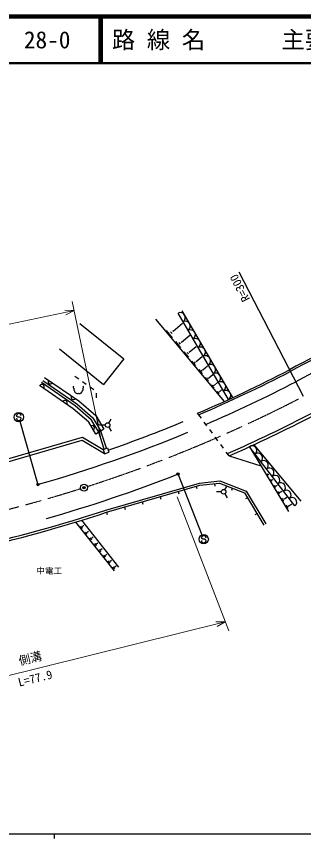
# Model space of a CAD drawing. Units: millimetres, scale not verified. Extents: x 40000 to 680000, y 20000 to 380000.
# Drawn here: x 159917 to 221466, y 204000 to 380000 of the extents above; entities that cross this region are included whole.
import ezdxf
from ezdxf.enums import TextEntityAlignment as Align

# ---------------------------------------------------------------- set-up
doc = ezdxf.new("R2010")
doc.units = ezdxf.units.MM
doc.header["$LTSCALE"] = 1000
doc.header["$PDMODE"] = 32
doc.header["$PDSIZE"] = 500
doc.linetypes.add('CHAIN', pattern=[18.5, 12, -1.5, 3.5, -1.5])
for name, color, linetype, lineweight in [('M-BGD', 7, 'Continuous', 25), ('M-BMK', 2, 'CHAIN', 13), ('M-BMK-SRVR', 3, 'Continuous', 25), ('M-STR-HTXT', 7, 'Continuous', 13), ('M-STR-STRC', 7, 'Continuous', 25), ('M-TTL', 2, 'Continuous', 140), ('M-TTL-BAND', 7, 'Continuous', 25), ('M-TTL-LINE', 7, 'Continuous', 50)]:
    doc.layers.add(name, color=color, linetype=linetype, lineweight=lineweight)
doc.layers.add('M-TTL-TXT', color=7, linetype='Continuous')
doc.styles.add('@ＭＳ ゴシック', font='')
doc.styles.add('ＭＳ ゴシック', font='')
doc.styles.get('@ＭＳ ゴシック').set_extended_font_data('@MS Gothic')
doc.styles.get('ＭＳ ゴシック').set_extended_font_data('MS Gothic')

msp = doc.modelspace()

# ---------------------------------------------------------------- linework, layer by layer
at = {"layer": 'M-BGD'}
for p, q in [((221466, 298656), (207652, 325286)), ((206308, 298413), (195422, 317006)), ((189759, 315176), (204428, 297553)), ((205395, 297993), (194559, 316501)), ((173497, 314274), (182967, 306678)), ((193501, 312631), (195544, 314331)), ((193372, 311226), (192096, 312759)), ((193277, 312120), (192958, 312503)), ((193541, 312583), (193461, 312679)), ((195298, 310288), (197055, 311750)), ((195185, 309049), (194059, 310401)), ((195101, 309837), (194819, 310175)), ((195333, 310246), (195263, 310330)), ((169117, 308813), (178588, 301218)), ((196853, 307044), (195865, 308231)), ((196779, 307736), (196532, 308033)), ((196983, 308094), (196921, 308168)), ((196952, 308131), (198446, 309375)), ((182967, 306678), (178588, 301218)), ((198475, 306146), (199726, 307188)), ((198388, 305200), (197528, 306233)), ((198324, 305802), (198109, 306060)), ((198502, 306114), (198448, 306179)), ((199876, 304319), (200905, 305175)), ((173260, 302345), (172439, 302916)), ((199802, 303502), (199059, 304394)), ((199746, 304022), (199560, 304245)), ((199900, 304291), (199853, 304347)), ((201166, 302637), (201989, 303322)), ((164836, 301062), (172072, 296087)), ((165261, 301680), (172531, 296682)), ((165544, 302092), (172836, 297079)), ((165969, 302710), (173295, 297674)), ((174901, 301203), (174081, 301774)), ((201102, 301939), (200468, 302701)), ((201055, 302383), (200896, 302574)), ((201186, 302614), (201146, 302661)), ((202300, 300500), (201764, 301143)), ((202260, 300875), (202126, 301036)), ((202370, 301069), (202337, 301110)), ((202354, 301089), (202988, 301617)), ((176543, 300060), (175722, 300631)), ((177062, 298331), (177062, 299331)), ((203402, 299176), (202958, 299709)), ((203369, 299487), (203258, 299620)), ((203460, 299648), (203433, 299681)), ((203447, 299665), (203907, 300048)), ((173295, 297674), (176911, 294561)), ((172072, 296087), (175359, 293259)), ((172531, 296682), (175941, 293747)), ((172836, 297079), (176329, 294072)), ((176329, 294072), (178008, 291243)), ((176911, 294561), (178653, 291626)), ((199559, 293978), (198761, 295058)), ((176933, 290605), (175359, 293259)), ((177578, 290988), (175941, 293747)), ((178955, 292519), (177955, 292519)), ((179705, 292952), (180205, 293818)), ((200747, 292370), (200153, 293174)), ((178653, 291626), (176933, 290605)), ((178721, 287395), (177572, 290985)), ((179194, 287558), (178014, 291247)), ((179705, 292086), (180205, 291220)), ((201935, 290761), (201341, 291565)), ((127687, 276503), (174057, 289937)), ((127811, 275914), (173975, 289289)), ((173975, 289289), (178784, 286439)), ((174057, 289937), (178485, 287314)), ((203123, 289152), (202529, 289956)), ((178485, 287314), (179430, 287640)), ((178485, 287314), (178809, 286368)), ((179430, 287640), (179754, 286694)), ((204311, 287543), (203717, 288347)), ((219625, 275198), (209852, 287881)), ((209852, 287881), (218259, 274047)), ((210785, 288308), (220877, 276259)), ((178809, 286368), (179754, 286694)), ((205499, 285934), (204905, 286739)), ((205499, 285934), (212328, 283806)), ((213895, 281709), (213683, 282058)), ((213903, 281893), (213850, 281980)), ((213970, 281979), (213957, 282001)), ((213964, 281990), (214041, 282037)), ((179065, 274322), (199138, 280112)), ((199138, 280112), (203483, 280581)), ((199234, 279620), (203416, 280071)), ((202378, 279959), (202432, 279462)), ((203416, 280071), (208806, 277980)), ((203483, 280581), (209146, 278384)), ((214662, 280446), (214408, 280866)), ((214672, 280667), (214608, 280772)), ((214753, 280770), (214737, 280797)), ((214745, 280784), (214923, 280892)), ((179213, 273844), (199234, 279620)), ((194586, 278279), (194724, 277798)), ((198429, 279388), (198568, 278907)), ((203835, 278232), (202835, 278232)), ((204585, 278665), (205085, 279531)), ((206172, 279002), (205991, 278536)), ((209146, 278384), (213375, 271351)), ((215473, 279112), (215173, 279605)), ((215484, 279372), (215409, 279495)), ((215580, 279493), (215561, 279524)), ((215570, 279509), (215856, 279682)), ((216331, 277701), (215983, 278273)), ((216343, 278003), (216256, 278146)), ((216454, 278143), (216432, 278179)), ((216443, 278161), (216841, 278403)), ((190743, 277170), (190881, 276690)), ((204585, 277799), (205085, 276933)), ((208806, 277980), (212946, 271094)), ((209411, 276973), (208983, 276716)), ((217237, 276211), (216839, 276865)), ((217251, 276555), (217152, 276719)), ((217377, 276716), (217353, 276757)), ((217365, 276737), (217883, 277052)), ((183056, 274953), (183195, 274473)), ((186899, 276062), (187038, 275581)), ((218194, 274635), (217743, 275377)), ((218211, 275026), (218098, 275211)), ((218354, 275208), (218326, 275254)), ((218340, 275231), (218984, 275623)), ((179213, 273844), (179351, 273364)), ((211472, 273545), (211044, 273287)), ((180947, 261327), (172640, 271761)), ((173860, 272136), (181792, 262110)), ((174084, 270825), (174387, 271067)), ((173667, 270873), (174036, 270409)), ((173922, 270791), (174014, 270675)), ((174072, 270840), (174095, 270811)), ((174659, 269627), (175026, 269166)), ((174912, 269546), (175004, 269431)), ((175062, 269595), (175085, 269566)), ((175073, 269580), (175374, 269819)), ((175649, 268384), (176015, 267924)), ((175901, 268303), (175992, 268188)), ((176050, 268351), (176073, 268323)), ((176062, 268337), (176359, 268574)), ((176637, 267142), (177002, 266685)), ((176888, 267062), (176979, 266947)), ((177037, 267110), (177060, 267081)), ((177048, 267096), (177343, 267330)), ((177624, 265903), (177987, 265447)), ((177874, 265822), (177965, 265709)), ((178022, 265870), (178045, 265842)), ((178034, 265856), (178325, 266089)), ((178610, 264665), (178971, 264211)), ((178859, 264585), (178949, 264472)), ((179006, 264633), (179029, 264604)), ((179017, 264619), (179306, 264849)), ((179594, 263429), (179954, 262977)), ((179842, 263349), (179932, 263236)), ((179988, 263397), (180011, 263369)), ((180000, 263383), (180286, 263611)), ((180980, 262149), (181264, 262375)), ((180576, 262195), (180935, 261745)), ((180823, 262116), (180913, 262003)), ((180969, 262163), (180992, 262135))]:
    msp.add_line(p, q, dxfattribs=at)
for centre in [(179455, 292519), (204335, 278232)]:
    msp.add_circle(centre, 500, dxfattribs=at)
for centre, radius, start, end in [((195039, 315539), 1075, 304.20702, 116.48872), ((345811, 70317), 266450, 113.16155, 118.55695), ((196122, 313688), 1075, 304.20702, 116.48872), ((345811, 70317), 266050, 113.14216, 118.55781), ((197206, 311838), 1075, 304.20702, 116.48872), ((345811, 70317), 263550, 113.01966, 118.56326), ((198289, 309987), 1075, 304.20702, 116.48872), ((199373, 308136), 1075, 304.20702, 116.48872), ((200457, 306285), 1075, 304.20702, 116.48872), ((201540, 304434), 1075, 304.20702, 116.48872), ((83330, 564961), 293550, 293.15522, 297.40375), ((83330, 564961), 293950, 293.17364, 297.40453), ((202624, 302584), 1075, 304.20702, 116.48872), ((165345, 300712), 500, 325.49148, 145.49148), ((167205, 301860), 500, 145.49148, 325.49148), ((83330, 564961), 296450, 293.28758, 297.40942), ((203707, 300733), 1075, 304.20702, 116.48872), ((172390, 300629), 300, 131.69646, 250.31174), ((172502, 300136), 300, 135.42173, 248.97879), ((172676, 299750), 300, 159.44719, 269.02338), ((172957, 299541), 300, 197.56364, 321.14954), ((173415, 299551), 300, 221.4806, 335.92433), ((173714, 299728), 300, 265.11616, 25.19228), ((173911, 300146), 300, 284.47614, 41.84201), ((174005, 300617), 300, 295.5816, 51.83622), ((204791, 298882), 1075, 304.20702, 116.48872), ((170289, 297313), 500, 325.49148, 145.49148), ((172150, 298461), 500, 145.49148, 325.49148), ((83330, 564961), 304000, 293.62003, 297.42394), ((83330, 564961), 304600, 293.64572, 297.42508), ((176168, 291895), 500, 300.68517, 120.68517), ((177793, 293075), 500, 120.68517, 300.68517), ((83330, 564961), 294000, 289.11232, 292.4673), ((83330, 564961), 296500, 285.92398, 292.4673), ((210462, 287088), 1001, 307.65822, 127.57703), ((211684, 285502), 1001, 307.65822, 127.57703), ((212905, 283917), 1001, 307.65822, 127.57703), ((83330, 564961), 304000, 285.84642, 291.43487), ((214127, 282332), 1001, 307.65822, 127.57703), ((215349, 280746), 1001, 307.65822, 127.57703), ((216570, 279161), 1001, 307.65822, 127.57703), ((217792, 277576), 1001, 307.65822, 127.57703), ((219014, 275990), 1001, 307.65822, 127.57703), ((83330, 564961), 306000, 282.56985, 288.23161), ((83330, 564961), 306500, 282.56773, 288.22986)]:
    msp.add_arc(centre, radius, start, end, dxfattribs=at)
at = {"layer": 'M-BMK'}
for start, end in [(287.81924, 297.41629), (282.59582, 287.53276)]:
    msp.add_arc((83330, 564961), 300000, start, end, dxfattribs=at)
at = {"layer": 'M-BMK-SRVR'}
msp.add_circle((174420, 279124), 750, dxfattribs=at)
msp.add_point((174420, 279124), dxfattribs=at)
at = {"layer": 'M-STR-HTXT'}
for p, q in [((178210, 288633), (171891, 318982)), ((70090, 295745), (172299, 317024)), ((172299, 317024), (170302, 317137)), ((170513, 316123), (172299, 317024)), ((194347, 277173), (205410, 248496)), ((122253, 229973), (204690, 250362)), ((204690, 250362), (202690, 250401)), ((202939, 249396), (204690, 250362))]:
    msp.add_line(p, q, dxfattribs=at)
at = {"layer": 'M-STR-STRC'}
for p, q in [((160031, 294364), (159931, 294482)), ((160276, 294225), (160031, 294364)), ((160576, 294223), (160276, 294225)), ((160822, 294111), (160576, 294223)), ((160927, 293975), (160822, 294111)), ((164493, 279942), (160700, 293262)), ((194620, 281903), (199687, 269013)), ((199658, 268223), (199558, 268341)), ((199903, 268084), (199658, 268223)), ((200204, 268081), (199903, 268084)), ((200449, 267970), (200204, 268081)), ((200555, 267833), (200449, 267970))]:
    msp.add_line(p, q, dxfattribs=at)
for centre, radius in [((160426, 294224), 1000), ((194565, 282042), 150), ((194565, 282042), 120), ((194565, 282042), 90), ((194565, 282042), 60), ((194565, 282042), 30), ((164534, 279797), 150), ((164534, 279797), 120), ((164534, 279797), 90), ((164534, 279797), 60), ((164534, 279797), 30), ((200053, 268083), 1000)]:
    msp.add_circle(centre, radius, dxfattribs=at)
for centre, start, end in [((160427, 293979), 179.55488, 359.55488), ((160431, 294479), 359.55488, 179.55488), ((200055, 267837), 179.55488, 359.55488), ((200058, 268337), 359.55488, 179.55488)]:
    msp.add_arc(centre, 500, start, end, dxfattribs=at)
for p in [(194565, 282042), (164534, 279797)]:
    msp.add_point(p, dxfattribs=at)
at = {"layer": 'M-TTL'}
msp.add_line((680000, 380000), (40000, 380000), dxfattribs=at)
at = {"layer": 'M-TTL-BAND'}
for p, q in [((40000, 205000), (579000, 205000)), ((168000, 205000), (168000, 204000))]:
    msp.add_line(p, q, dxfattribs=at)
at = {"layer": 'M-TTL-LINE'}
for p, q in [((177750, 380000), (177750, 370000)), ((178250, 380000), (178250, 370000)), ((40000, 370000), (680000, 370000))]:
    msp.add_line(p, q, dxfattribs=at)

# ---------------------------------------------------------------- texts
at = {"layer": 'M-BGD', "style": 'ＭＳ ゴシック'}
msp.add_text('R=300', height=1833, rotation=117.416, dxfattribs=at).set_placement((207652, 325286), align=Align.BOTTOM_RIGHT)
msp.add_text('中電工', height=1320, dxfattribs=at).set_placement((166966, 260282), align=Align.BOTTOM_CENTER)
at = {"layer": 'M-STR-HTXT', "style": 'ＭＳ ゴシック'}
msp.add_text('側溝', height=1833, rotation=13.892, dxfattribs=at).set_placement((163231, 241138), align=Align.BOTTOM_CENTER)
at = {"layer": 'M-STR-HTXT', "style": '@ＭＳ ゴシック'}
msp.add_text('L=77.9', height=1833, rotation=13.892, dxfattribs=at).set_placement((163712, 239197), align=Align.TOP_CENTER)
at = {"layer": 'M-TTL-TXT', "style": 'ＭＳ ゴシック'}
for s, p in [('28-0', (161521, 375000)), ('路 線 名', (180380, 375000)), ('主要地方道下関美祢線', (216734, 375000))]:
    msp.add_text(s, height=3666, dxfattribs=at).set_placement(p, align=Align.MIDDLE_LEFT)

doc.saveas('drawing.dxf')
